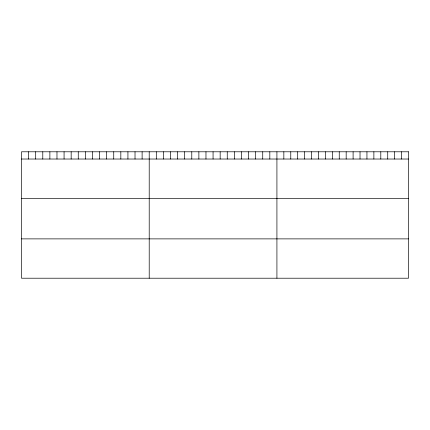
<?xml version="1.0" encoding="UTF-8"?>
<svg xmlns="http://www.w3.org/2000/svg" width="430" height="430" viewBox="0 0 430 430"><rect width="100%" height="100%" fill="white"/><g stroke="black" fill="none" stroke-linecap="round" stroke-linejoin="round"><path stroke-width="0.64" d="M21.5 159.025L408.5 159.025M21.5 198.354L408.5 198.354M21.5 238.881L408.5 238.881M401.577 151.79L401.577 159.025M394.649 151.79L394.649 159.025M387.726 151.79L387.726 159.025M380.797 151.79L380.797 159.025M373.874 151.79L373.874 159.025M366.946 151.79L366.946 159.025M360.023 151.79L360.023 159.025M353.1 151.79L353.1 159.025M346.171 151.79L346.171 159.025M339.248 151.79L339.248 159.025M332.32 151.79L332.32 159.025M325.397 151.79L325.397 159.025M318.474 151.79L318.474 159.025M311.546 151.79L311.546 159.025M304.623 151.79L304.623 159.025M297.694 151.79L297.694 159.025M290.771 151.79L290.771 159.025M283.843 151.79L283.843 159.025M276.92 151.79L276.92 278.21M269.825 151.79L269.825 159.025M262.73 151.79L262.73 159.025M255.635 151.79L255.635 159.025M248.54 151.79L248.54 159.025M241.445 151.79L241.445 159.025M234.35 151.79L234.35 159.025M227.255 151.79L227.255 159.025M220.16 151.79L220.16 159.025M213.065 151.79L213.065 159.025M205.97 151.79L205.97 159.025M198.875 151.79L198.875 159.025M191.78 151.79L191.78 159.025M184.685 151.79L184.685 159.025M177.59 151.79L177.59 159.025M170.495 151.79L170.495 159.025M163.4 151.79L163.4 159.025M156.305 151.79L156.305 159.025M149.21 151.79L149.21 278.21M142.115 151.79L142.115 159.025M135.02 151.79L135.02 159.025M127.925 151.79L127.925 159.025M120.83 151.79L120.83 159.025M113.735 151.79L113.735 159.025M106.64 151.79L106.64 159.025M99.545 151.79L99.545 159.025M92.45 151.79L92.45 159.025M85.355 151.79L85.355 159.025M78.26 151.79L78.26 159.025M71.165 151.79L71.165 159.025M64.07 151.79L64.07 159.025M56.975 151.79L56.975 159.025M49.88 151.79L49.88 159.025M42.785 151.79L42.785 159.025M35.69 151.79L35.69 159.025M28.595 151.79L28.595 159.025M408.5 151.79L21.5 151.79L21.5 278.21L408.5 278.21L408.5 151.79"/></g></svg>
